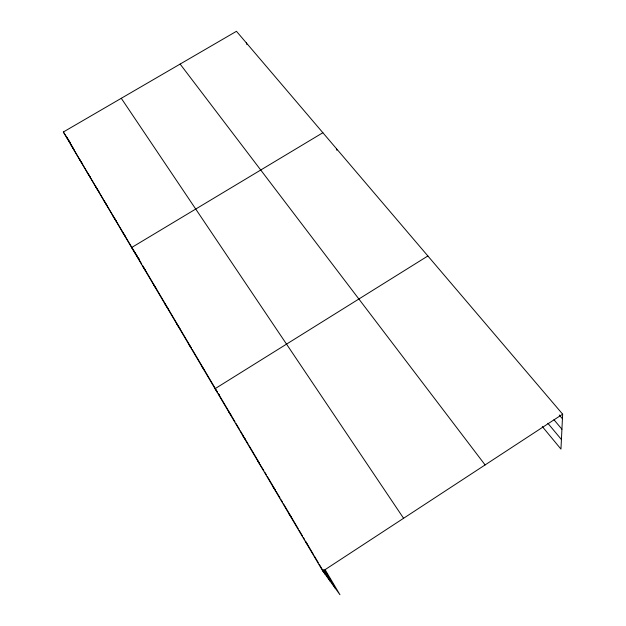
<?xml version="1.0" encoding="UTF-8"?>
<svg xmlns="http://www.w3.org/2000/svg" width="626" height="626" viewBox="0 0 626 626"><rect width="100%" height="100%" fill="white"/><g stroke="black" fill="none" stroke-linecap="round" stroke-linejoin="round"><path stroke-width="0.94" d="M325.144 569.746L339.941 594.7L322.852 571.115L63.351 131.992L236.464 31.3L562.649 414.177L560.959 449.1L542.304 426.564M322.852 571.115L562.649 414.177M427.871 255.979L215.054 388.707L217.48 392.299M322.867 132.72L131.632 247.536L137.391 256.324M559.292 415.022L562.43 418.716M553.955 419.749L561.921 429.217M547.852 423.27L561.42 439.53M180.131 64.063L485.103 464.93M305.566 541.858L306.975 543.845M288.969 513.782L291.442 517.295M273.03 486.801L275.604 490.502L267.247 476.37M257.701 460.861L263.812 470.556M242.951 435.899L245.705 439.937L244.727 438.286M228.74 411.861L231.111 415.351M218.482 393.785L219.523 395.327M121.28 98.298L403.59 518.281M201.862 366.374L204.835 370.811L192.159 349.371M189.13 344.832L191.149 347.853M176.837 324.025L179.92 328.666M164.959 303.931L168.089 308.657M153.48 284.509L156.649 289.314M142.376 265.721L145.584 270.604M122.242 231.643L125.513 236.644M138.401 257.865L139.41 259.399M104.245 201.189L107.562 206.283M113.118 216.197L116.413 221.252M87.217 172.385L90.574 177.557M95.614 186.587L98.947 191.72M71.098 145.099L141.695 264.015M79.048 158.558L82.421 163.762M63.351 131.992L70.441 142.978M324.558 570.169L335.27 588.252M323.282 569.558L330.223 581.288M66.747 137.25L73.993 149.512M142.665 265.659L166.101 305.292M167.095 306.975L191.18 347.712M205.32 371.633L217.48 392.197M218.451 393.84L231.096 415.226M231.581 416.047L234.993 421.814M235.963 423.458L239.375 429.225M240.345 430.876L243.757 436.643M246.19 440.759L248.146 444.069M249.125 445.72L259.391 463.083M264.79 472.215L266.269 474.711M276.097 491.34L280.057 498.038M281.043 499.712L282.529 502.224M283.523 503.899L298.226 528.767M299.197 530.41L302.585 536.146M303.555 537.789L304.526 539.424M305.496 541.067L313.313 554.284M314.291 555.943L318.219 562.578M319.197 564.237L325.082 574.191M246.284 42.826L246.879 44.501M336.428 148.636L336.882 150.263"/></g></svg>
